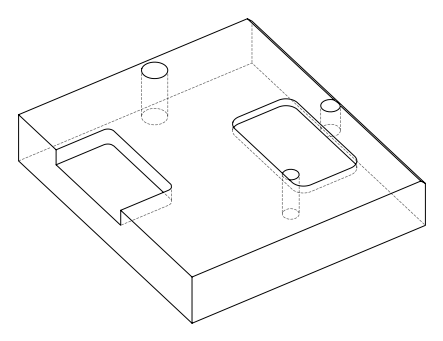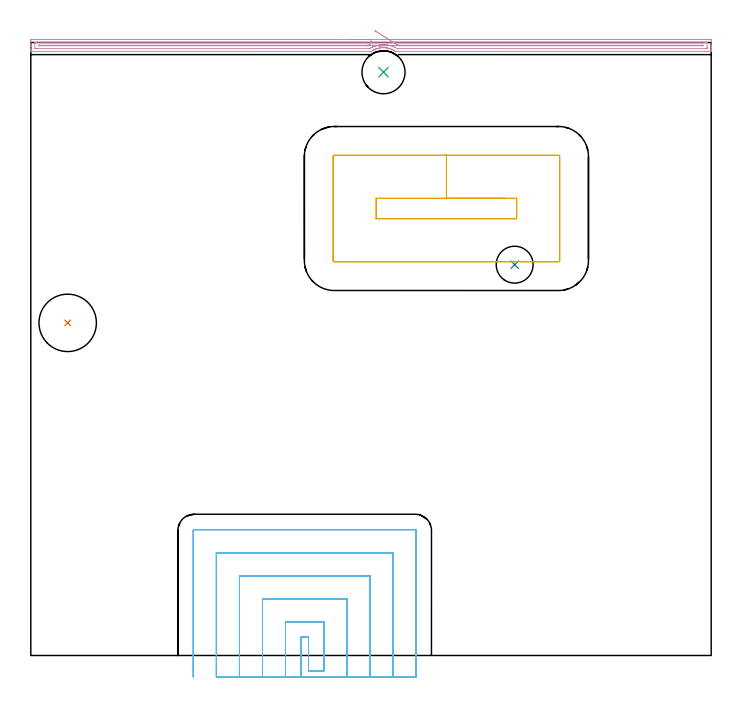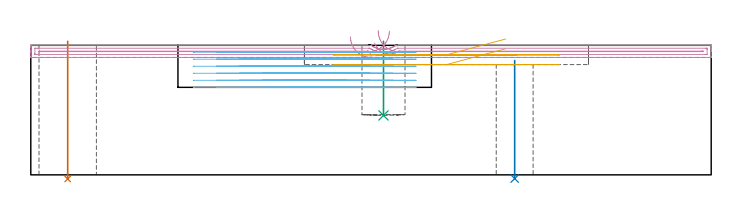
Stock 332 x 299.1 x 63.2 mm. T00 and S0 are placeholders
(PLAN: 6 operations, 5 tool changes, 27.8 min)
(1 INDEXABLE_INSERT_DRILL_THROUGH_HOLE_FROM_SOLID | STEP1HOLE | NXT0302_027 | 0.27 min | 38889 mm3)
(2 INDEXABLE_INSERT_DRILL_THROUGH_HOLE_FROM_SOLID_1 | STEP1HOLE_1 | NXT0302_007 | 0.23 min | 16064 mm3)
(3 INDEXABLE_INSERT_DRILL_BLIND_HOLE_FROM_SOLID | STEP1POCKET | NXT0302_013 | 0.15 min | 11748 mm3)
(4 AREA_MILL | FG_CHAMFER_SURFACE | UGT0205_001 | 8.14 min | 5773 mm3)
(5 MILL_RECTANGULAR_POCKET | POCKET_RECTANGULAR_STRAIGHT | UGT0201_006 | Follow Part, ap 7, ae 75% | 2.26 min | 100132 mm3)
(6 MILL_SLOT | SLOT_PARTIAL_RECTANGULAR | UGT0201_133 | Follow Part, ap 3.75, ae 75% | 16.78 min | 174193 mm3)
(TOOL NXT0302_027 | Index. Insert Drill 28mm [880-D2800L32-05] | D28 PA176 FL140 Z2)
(TOOL NXT0302_007 | Index. Insert Drill 18mm [880-D1800L25-05] | D18 PA176 FL90 Z2)
(TOOL NXT0302_013 | Index. Insert Drill 21mm [880-D2100L25-05] | D21 PA176 FL105 Z2)
(TOOL UGT0205_001 | Chamfer Mill 20 x 3 x 45 deg. | D20 FL50 Z2)
(TOOL UGT0201_006 | End Mill 28 mm | D28 FL25 Z2)
(TOOL UGT0201_133 | Carbide End Mill 15.0 | D15 FL30 Z4)
(OP 1 INDEXABLE_INSERT_DRILL_THROUGH_HOLE_FROM_SOLID)
G17 G21 G94 G90
T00 M6
G54
G17 G0 G90 X18. Y162.3 S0 M3
G43 Z73.2 H1
G94 G81 G98 Z-1.989 F250. R65.2
G80
M5
M2
(OP 2 INDEXABLE_INSERT_DRILL_THROUGH_HOLE_FROM_SOLID_1)
G17 G21 G94 G90
T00 M6
G54
G17 G0 G90 X236.1 Y190.7 S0 M3
G43 Z73.2 H1
G94 G81 G98 Z-1.814 F250. R55.8
G80
M5
M2
(OP 3 INDEXABLE_INSERT_DRILL_BLIND_HOLE_FROM_SOLID)
G17 G21 G94 G90
T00 M6
G54
G17 G0 G90 X172.1 Y284.6 S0 M3
G43 Z73.2 H1
G94 G81 G98 Z29. F250. R65.2
G80
M5
M2
(OP 4 AREA_MILL)
G17 G21 G94 G90
T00 M6
G54
G17 G0 G90 X156. Y300.6 S1061 M3
G43 Z73.2 H0
Z67.3
G94 G1 X156.038 Z66.428 F250.
X156.152 Z65.563
X156.341 Z64.712
X156.603 Z63.88
X156.937 Z63.074
X157.34 Z62.3
X157.808 Z61.564
X158.34 Z60.872
X158.929 Z60.229
X159.572 Z59.64
X160.264 Z59.108
X161. Z58.64
X161.774 Z58.237
X162.58 Z57.903
X163.412 Z57.641
X164.264 Z57.452
X165.128 Z57.338
X166. Z57.3
X331.374
X331.711 Y300.598
X331.99 Y300.593 Z57.304
X332. Y300.269 Z57.628
Y297.65 Z60.244
Y297.127 Z60.77
Y296.777 Z61.119
Y296.254 Z61.642
Y295.904 Z61.99
Y295.205 Z62.694
Y294.965 Z62.934
X331.998 Y294.831 Z63.061
X331.99 Y294.703 Z63.188
X331.821 Y294.7 Z63.2
X178.515
X178.122 Y294.706 Z63.192
X178.024 Y294.766 Z63.131
X177.614 Y295.029 Z62.87
X177.554 Y295.064 Z62.836
X177.171 Y295.284 Z62.614
X176.825 Y295.468 Z62.429
X176.721 Y295.523 Z62.374
X176.531 Y295.616 Z62.282
X176.338 Y295.702 Z62.195
X176.28 Y295.726 Z62.172
X175.828 Y295.909 Z61.991
X175.382 Y296.064 Z61.832
X174.986 Y296.188 Z61.712
X174.934 Y296.204 Z61.696
X174.838 Y296.228 Z61.671
X174.488 Y296.316 Z61.58
X174.065 Y296.407 Z61.492
X174.041 Y296.412 Z61.487
X173.99 Y296.421 Z61.479
X173.595 Y296.486 Z61.413
X173.251 Y296.526 Z61.369
X173.151 Y296.537 Z61.354
X173.147 Y296.538
X172.889 Y296.559 Z61.335
X172.701 Y296.573 Z61.319
X172.639 Y296.576 Z61.316
X172.571 Y296.579 Z61.313
X172.458 Y296.583 Z61.306
X172.254 Y296.595 Z61.3
X171.973
X171.946 Z61.301
X171.936 Y296.594
X171.81 Y296.586 Z61.305
X171.691 Y296.578 Z61.309
X171.41 Y296.567 Z61.329
X171.36 Y296.564 Z61.331
X170.913 Y296.523 Z61.371
X170.467 Y296.463 Z61.431
X170.142 Y296.406 Z61.493
X170.019 Y296.384 Z61.515
X169.574 Y296.284 Z61.615
X169.126 Y296.161 Z61.736
X168.934 Y296.1 Z61.797
X168.682 Y296.02 Z61.878
X168.578 Y295.982 Z61.916
X168.368 Y295.904 Z61.994
X168.269 Y295.867 Z62.029
X168.235 Y295.852 Z62.042
X168.029 Y295.771 Z62.127
X167.861 Y295.702 Z62.195
X167.788 Y295.669 Z62.228
X167.444 Y295.501 Z62.398
X167.337 Y295.449 Z62.449
X166.894 Y295.21 Z62.689
X166.242 Y294.809 Z63.088
X166.144 Y294.746 Z63.152
X166.068 Y294.705 Z63.19
X166. Y294.7 Z63.2
X0.179
X0.01 Y294.703 Z63.188
X0.002 Y294.831 Z63.061
X0. Y294.965 Z62.934
Y295.205 Z62.694
Y295.904 Z61.99
Y297.127 Z60.77
Y297.65 Z60.244
Y298.261 Z59.634
Y300.007 Z57.889
X0.003 Y300.269 Z57.628
X0.01 Y300.593 Z57.304
X0.289 Y300.598 Z57.3
X0.626 Y300.6
X166.
Y299.186 Z58.714
X328.907
X329.586 Y299.184 Z58.716
X329.805 Y299.183 Z58.717
X329.941 Y299.179 Z58.721
X329.991 Y299.169 Z58.731
X329.993 Y299.141 Z58.759
X329.998 Y298.994 Z58.906
X330. Y296.777 Z61.123
X329.999 Y296.374 Z61.526
X329.995 Y296.239 Z61.661
X329.99 Y296.132 Z61.768
X329.982 Y296.12 Z61.78
X329.967 Y296.118 Z61.782
X329.926 Y296.117 Z61.783
X329.586 Y296.115 Z61.785
X329.371 Y296.114 Z61.786
X179.193 Y296.115 Z61.785
X179.024 Y296.117 Z61.783
X178.94 Y296.119 Z61.781
X178.9 Y296.122 Z61.778
X177.671 Y296.777 Z61.123
X177.621 Y296.801 Z61.099
X177.574 Y296.823 Z61.077
X176.727 Y297.164 Z60.736
X176.111 Y297.378 Z60.522
X175.833 Y297.462 Z60.438
X175.151 Y297.65 Z60.25
X174.939 Y297.697 Z60.203
X174.878 Y297.71 Z60.19
X174.045 Y297.857 Z60.043
X173.8 Y297.89 Z60.01
X173.151 Y297.957 Z59.943
X172.811 Y297.982 Z59.918
X172.257 Y298.004 Z59.896
X171.895
X171.363 Y297.978 Z59.922
X171.049 Y297.957 Z59.943
X170.47 Y297.899 Z60.001
X170.246 Y297.869 Z60.031
X169.576 Y297.759 Z60.141
X169.482 Y297.742 Z60.158
X169.053 Y297.65 Z60.25
X168.757 Y297.577 Z60.323
X168.724 Y297.568 Z60.332
X168.682 Y297.556 Z60.344
X168.071 Y297.373 Z60.527
X167.949 Y297.335 Z60.565
X167.788 Y297.279 Z60.621
X167.415 Y297.141 Z60.759
X166.894 Y296.935 Z60.965
X166.781 Y296.887 Z61.013
X166.541 Y296.777 Z61.123
X166.181 Y296.6 Z61.3
X166.109 Y296.564 Z61.336
X166. Y296.505 Z61.395
X165.349 Y296.14 Z61.76
X165.314 Y296.123 Z61.777
X165.275 Y296.121 Z61.779
X165.106 Y296.117 Z61.783
X164.89 Y296.115 Z61.785
X3.093 Y296.114 Z61.786
X2.414 Y296.116 Z61.784
X2.195 Y296.118 Z61.782
X2.059 Y296.121 Z61.779
X2.009 Y296.131 Z61.769
X2.007 Y296.159 Z61.741
X2.002 Y296.306 Z61.594
X2. Y298.523 Z59.377
X2.001 Y298.926 Z58.974
X2.005 Y299.061 Z58.839
X2.01 Y299.168 Z58.732
X2.018 Y299.18 Z58.72
X2.033 Y299.182 Z58.718
X2.074 Y299.184 Z58.716
X2.414 Y299.185 Z58.715
X2.629 Y299.186 Z58.714
X166.
X164.985 Y297.768 Z60.132
X164.988 Y297.766 Z60.134
X165. Y297.754 Z60.146
X164.816 Y297.65 Z60.25
X164.628 Y297.552 Z60.348
X164.599 Y297.538 Z60.362
X164.543 Y297.534 Z60.366
X164.461 Y297.531 Z60.369
X164.336 Y297.529 Z60.371
X164.212
X4.325
X4.202 Y297.531 Z60.369
X4.078 Y297.535 Z60.365
X4.01 Y297.539 Z60.361
X4.006 Y297.585 Z60.315
X4.005 Y297.65 Z60.25
X4.009 Y297.748 Z60.152
X4.012 Y297.765 Z60.135
X4.036 Y297.768 Z60.132
X4.079 Y297.77 Z60.13
X4.202 Y297.771 Z60.129
X4.971 Y297.772 Z60.128
X164.212 Y297.771 Z60.129
X164.985 Y297.768 Z60.132
X165.856 Y297.765 Z60.173
X166.721 Y297.762 Z60.29
X167.572 Y297.759 Z60.482
X168.403 Y297.756 Z60.747
X169.207 Y297.753 Z61.084
X169.98 Y297.75 Z61.49
X170.714 Y297.747 Z61.961
X171.404 Y297.745 Z62.495
X172.045 Y297.742 Z63.087
X172.632 Y297.74 Z63.732
X173.16 Y297.738 Z64.426
X173.626 Y297.736 Z65.164
X174.026 Y297.735 Z65.939
X174.357 Y297.733 Z66.746
X174.616 Z67.579
X174.802 Y297.732 Z68.432
X174.913 Y297.731 Z69.297
X174.947 Z70.169
G0 X169.546 Y297.43 Z70.476
G1 X169.554 Z69.604
X169.637 Y297.433 Z68.736
X169.796 Y297.438 Z67.878
X170.029 Y297.446 Z67.037
X170.335 Y297.457 Z66.22
X170.71 Y297.47 Z65.433
X171.153 Y297.486 Z64.681
X171.659 Y297.503 Z63.971
X172.226 Y297.523 Z63.308
X172.848 Y297.545 Z62.696
X173.52 Y297.568 Z62.142
X174.239 Y297.593 Z61.648
X174.998 Y297.619 Z61.218
X175.791 Y297.647 Z60.857
X176.613 Y297.676 Z60.565
X177.457 Y297.705 Z60.347
X178.317 Y297.735 Z60.203
X179.186 Y297.765 Z60.135
X179.287 Y297.769 Z60.131
X179.409 Y297.77 Z60.13
X180.178 Y297.772 Z60.128
X180.303
X327.675 Y297.771 Z60.129
X327.798 Y297.769 Z60.131
X327.922 Y297.765 Z60.135
X327.99 Y297.761 Z60.139
X327.994 Y297.715 Z60.185
X327.995 Y297.65 Z60.25
X327.991 Y297.553 Z60.347
X327.988 Y297.535 Z60.365
X327.964 Y297.533 Z60.367
X327.921 Y297.53 Z60.37
X327.798 Y297.529 Z60.371
X327.029 Y297.528 Z60.372
X180.303 Y297.529 Z60.371
X179.918 Y297.53 Z60.37
X179.726 Y297.533 Z60.367
X179.631 Y297.535 Z60.365
X179.57 Y297.551 Z60.349
X179.458 Y297.602 Z60.298
X179.409 Y297.628 Z60.272
X179.37 Y297.65 Z60.25
X179.186 Y297.765 Z60.135
X178.519 Y298.183 Z59.76
X177.826 Y298.617 Z59.455
X177.114 Y299.063 Z59.222
X176.387 Y299.519 Z59.064
X175.651 Y299.98 Z58.981
X174.911 Y300.443 Z58.974
X174.174 Y300.905 Z59.043
X173.445 Y301.361 Z59.187
X172.73 Y301.81 Z59.406
X172.033 Y302.246 Z59.698
X171.36 Y302.667 Z60.061
X170.717 Y303.07 Z60.491
X170.108 Y303.452 Z60.985
X169.538 Y303.809 Z61.541
X169.011 Y304.139 Z62.152
X168.531 Y304.44 Z62.816
X168.102 Y304.708 Z63.527
X167.728 Y304.943 Z64.279
G0 Z73.2
M5
M2
(OP 5 MILL_RECTANGULAR_POCKET)
G17 G21 G94 G90
T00 M6
G54
G17 G0 G90 X231.714 Y223.1 S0 M3
G43 Z73.295 H0
Z66.295
G94 G1 X202.8 Z58.548 F250.
X168.5 F500.
Y213.1
X237.1
Y223.1
X202.8
Y244.1
X148.1
G3 X147.5 Y243.5 R0.6
G1 Y192.7
G3 X148.1 Y192.1 R0.6
G1 X257.5
G3 X258.1 Y192.7 R0.6
G1 Y243.5
G3 X257.5 Y244.1 R0.6
G1 X202.8
X201.8
G0 X231.714 Y223.1 Z61.548
G1 X202.8 Z53.8 F250.
X168.5 F500.
Y213.1
X237.1
Y223.1
X202.8
Y244.1
X148.1
G3 X147.5 Y243.5 R0.6
G1 Y192.7
G3 X148.1 Y192.1 R0.6
G1 X257.5
G3 X258.1 Y192.7 R0.6
G1 Y243.5
G3 X257.5 Y244.1 R0.6
G1 X202.8
X201.8
G0 Z73.295
M5
M2
(OP 6 MILL_SLOT)
G17 G21 G94 G90
T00 M6
G54
G17 G0 G90 X131.8 Y-10.5 S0 M3
G43 Z73.295 H0
Z59.863
G94 G1 Y-7.5 F250.
Y8.9 F500.
X135.5
Y-7.5
X143.
Y16.4
X124.3
Y-7.5
Y-10.5 F250.
X154.25
Y-7.5
Y27.65 F500.
X113.05
Y-7.5
Y-10.5 F250.
X165.5
Y-7.5
Y38.9 F500.
X101.8
Y-7.5
Y-10.5 F250.
X176.75
Y-7.5
Y50.15 F500.
X90.55
Y-7.5
Y-10.5 F250.
X188.
Y-7.5
Y61. F500.
G3 X187.6 Y61.4 R0.4
G1 X79.7
G3 X79.3 Y61. R0.4
G1 Y-7.5
Y-10.5 F250.
G0 X131.8 Z56.43
G1 Y-7.5
Y8.9 F500.
X135.5
Y-7.5
X143.
Y16.4
X124.3
Y-7.5
Y-10.5 F250.
X154.25
Y-7.5
Y27.65 F500.
X113.05
Y-7.5
Y-10.5 F250.
X165.5
Y-7.5
Y38.9 F500.
X101.8
Y-7.5
Y-10.5 F250.
X176.75
Y-7.5
Y50.15 F500.
X90.55
Y-7.5
Y-10.5 F250.
X188.
Y-7.5
Y61. F500.
G3 X187.6 Y61.4 R0.4
G1 X79.7
G3 X79.3 Y61. R0.4
G1 Y-7.5
Y-10.5 F250.
G0 X131.8 Z52.998
G1 Y-7.5
Y8.9 F500.
X135.5
Y-7.5
X143.
Y16.4
X124.3
Y-7.5
Y-10.5 F250.
X154.25
Y-7.5
Y27.65 F500.
X113.05
Y-7.5
Y-10.5 F250.
X165.5
Y-7.5
Y38.9 F500.
X101.8
Y-7.5
Y-10.5 F250.
X176.75
Y-7.5
Y50.15 F500.
X90.55
Y-7.5
Y-10.5 F250.
X188.
Y-7.5
Y61. F500.
G3 X187.6 Y61.4 R0.4
G1 X79.7
G3 X79.3 Y61. R0.4
G1 Y-7.5
Y-10.5 F250.
G0 X131.8 Z49.565
G1 Y-7.5
Y8.9 F500.
X135.5
Y-7.5
X143.
Y16.4
X124.3
Y-7.5
Y-10.5 F250.
X154.25
Y-7.5
Y27.65 F500.
X113.05
Y-7.5
Y-10.5 F250.
X165.5
Y-7.5
Y38.9 F500.
X101.8
Y-7.5
Y-10.5 F250.
X176.75
Y-7.5
Y50.15 F500.
X90.55
Y-7.5
Y-10.5 F250.
X188.
Y-7.5
Y61. F500.
G3 X187.6 Y61.4 R0.4
G1 X79.7
G3 X79.3 Y61. R0.4
G1 Y-7.5
Y-10.5 F250.
G0 X131.8 Z46.133
G1 Y-7.5
Y8.9 F500.
X135.5
Y-7.5
X143.
Y16.4
X124.3
Y-7.5
Y-10.5 F250.
X154.25
Y-7.5
Y27.65 F500.
X113.05
Y-7.5
Y-10.5 F250.
X165.5
Y-7.5
Y38.9 F500.
X101.8
Y-7.5
Y-10.5 F250.
X176.75
Y-7.5
Y50.15 F500.
X90.55
Y-7.5
Y-10.5 F250.
X188.
Y-7.5
Y61. F500.
G3 X187.6 Y61.4 R0.4
G1 X79.7
G3 X79.3 Y61. R0.4
G1 Y-7.5
Y-10.5 F250.
G0 X131.8 Z42.7
G1 Y-7.5
Y8.9 F500.
X135.5
Y-7.5
X143.
Y16.4
X124.3
Y-7.5
Y-10.5 F250.
X154.25
Y-7.5
Y27.65 F500.
X113.05
Y-7.5
Y-10.5 F250.
X165.5
Y-7.5
Y38.9 F500.
X101.8
Y-7.5
Y-10.5 F250.
X176.75
Y-7.5
Y50.15 F500.
X90.55
Y-7.5
Y-10.5 F250.
X188.
Y-7.5
Y61. F500.
G3 X187.6 Y61.4 R0.4
G1 X79.7
G3 X79.3 Y61. R0.4
G1 Y-7.5
Y-10.5 F250.
G0 Z73.295
M5
M2
